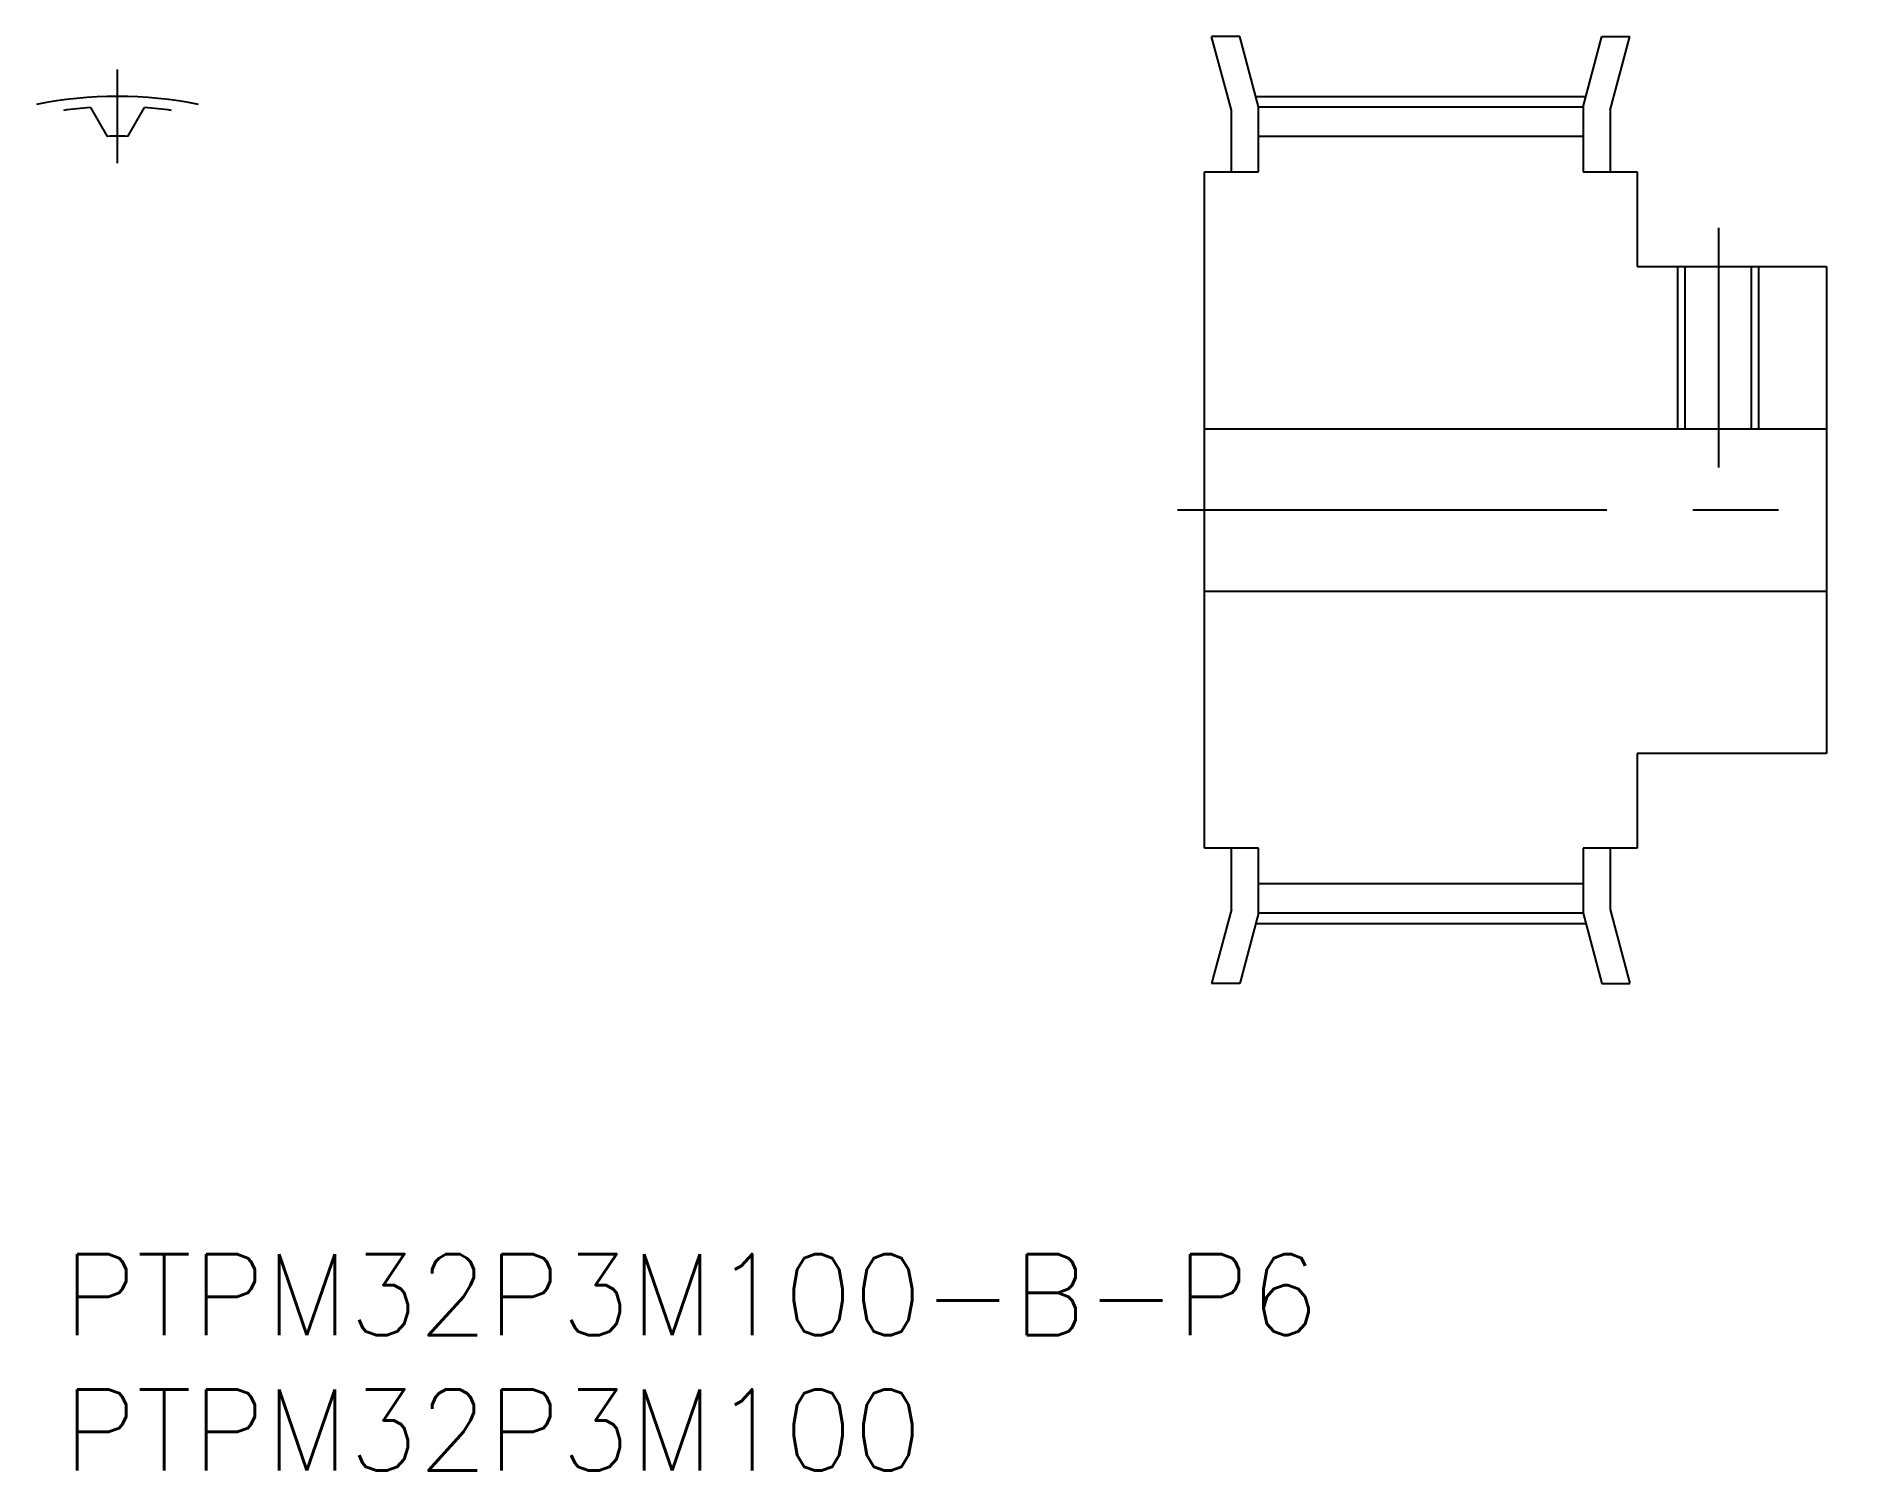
# Model space of a CAD drawing. Extents: x -1 to 66.2, y -8 to 45.
import ezdxf

# ---------------------------------------------------------------- set-up
doc = ezdxf.new("R2010")
doc.units = 0
doc.header["$LTSCALE"] = 0.5
doc.linetypes.add('CENTER', pattern=[50.8, 31.75, -6.35, 6.35, -6.35])
doc.linetypes.add('DASHED', pattern=[19.05, 12.7, -6.35])
for name, color, linetype in [('MSM_CENTER', 1, 'CENTER'), ('MSM_CONTINUOUS', 7, 'CONTINUOUS'), ('MSM_DASHED', 4, 'DASHED'), ('MSM_PART_NUMBER', 7, 'CONTINUOUS')]:
    doc.layers.add(name, color=color, linetype=linetype)
doc.styles.get("Standard").update_dxf_attribs({"font": 'txt.shx', "height": 3, "bigfont": 'bigfont.shx'})

# ---------------------------------------------------------------- blocks, each defined once
blk = doc.blocks.new('*U13')
at = {"layer": 'MSM_PART_NUMBER'}
blk.add_text('PTPM32P3M100-B-P6', height=3, dxfattribs=at).set_placement((0, -3))
blk = doc.blocks.new('*U14')
at = {"layer": 'MSM_PART_NUMBER'}
blk.add_text('PTPM32P3M100', height=3, dxfattribs=at).set_placement((0, -8))

msp = doc.modelspace()

# ---------------------------------------------------------------- linework, layer by layer
at = {"layer": 'MSM_CENTER'}
for p, q in [((2, 40.31), (2, 43.78)), ((44.077, 42.78), (56.28, 42.78)), ((61.178, 37.926), (61.178, 29.074)), ((41.178, 27.5), (66.178, 27.5)), ((44.077, 12.22), (56.28, 12.22))]:
    msp.add_line(p, q, dxfattribs=at)
msp.add_arc((2, 27.5), 15.28, 78.67727, 101.32273, dxfattribs=at)
at = {"layer": 'MSM_CONTINUOUS'}
for p, q in [((43.482, 45), (42.446, 45)), ((43.178, 42.268), (42.446, 45)), ((44.178, 42.4), (43.482, 45)), ((56.178, 42.4), (56.875, 45)), ((56.875, 45), (57.91, 45)), ((57.178, 42.268), (57.91, 45)), ((1, 42.366), (1.615, 41.305)), ((2.385, 41.305), (3, 42.366)), ((44.178, 40), (44.178, 42.4)), ((44.178, 42.4), (56.178, 42.4)), ((56.178, 42.4), (56.178, 40)), ((43.178, 40), (43.178, 42.268)), ((57.178, 42.268), (57.178, 40)), ((44.178, 41.31), (56.178, 41.31)), ((42.178, 15), (42.178, 40)), ((42.178, 40), (44.178, 40)), ((56.178, 40), (58.178, 40)), ((58.178, 40), (58.178, 36.5)), ((58.178, 36.5), (65.178, 36.5)), ((65.178, 36.5), (65.178, 18.5)), ((42.178, 30.5), (65.178, 30.5)), ((42.178, 24.5), (65.178, 24.5)), ((65.178, 18.5), (58.178, 18.5)), ((58.178, 18.5), (58.178, 15)), ((44.178, 15), (42.178, 15)), ((43.178, 12.732), (43.178, 15)), ((44.178, 12.6), (44.178, 15)), ((56.178, 15), (56.178, 12.6)), ((58.178, 15), (56.178, 15)), ((57.178, 15), (57.178, 12.732)), ((56.178, 13.69), (44.178, 13.69)), ((43.178, 12.732), (42.446, 10)), ((44.178, 12.6), (43.482, 10)), ((56.178, 12.6), (44.178, 12.6)), ((56.178, 12.6), (56.875, 10)), ((57.178, 12.732), (57.91, 10)), ((43.482, 10), (42.446, 10)), ((56.875, 10), (57.91, 10))]:
    msp.add_line(p, q, dxfattribs=at)
for radius, start, end in [(14.9, 93.84825, 97.71399), (14.9, 82.28601, 86.15175), (13.81, 88.40153, 91.59847)]:
    msp.add_arc((2, 27.5), radius, start, end, dxfattribs=at)
at = {"layer": 'MSM_DASHED'}
for p, q in [((59.678, 30.5), (59.678, 36.5)), ((59.949, 30.5), (59.949, 36.5)), ((62.408, 30.5), (62.408, 36.5)), ((62.678, 30.5), (62.678, 36.5))]:
    msp.add_line(p, q, dxfattribs=at)

# ---------------------------------------------------------------- block references
at = {"layer": 'MSM_CONTINUOUS'}
for name in ['*U13', '*U14']:
    msp.add_blockref(name, (0, 0), dxfattribs=at)

doc.saveas('drawing.dxf')
